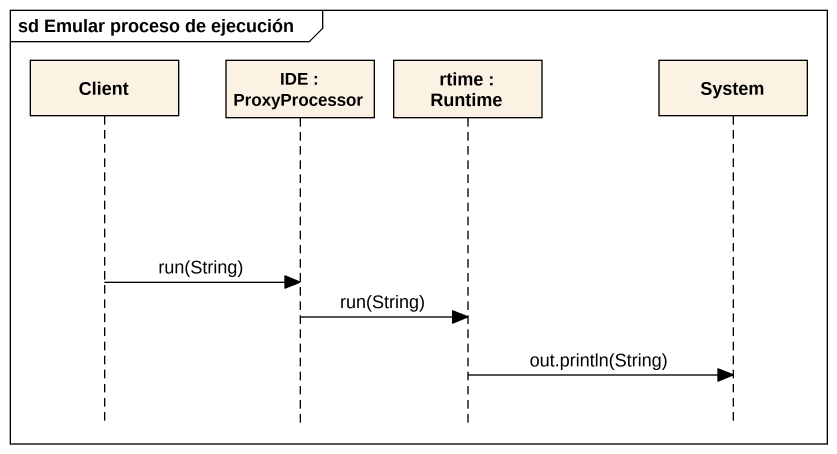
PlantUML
@startuml
mainframe sd Emular proceso de ejecución
hide footbox
participant Client
participant "IDE : ProxyProcessor" as IDE
participant "rtime : Runtime" as rtime
participant System

Client -> IDE : run(String)
IDE -> rtime : run(String)
rtime -> System : out.println(String)
@enduml
